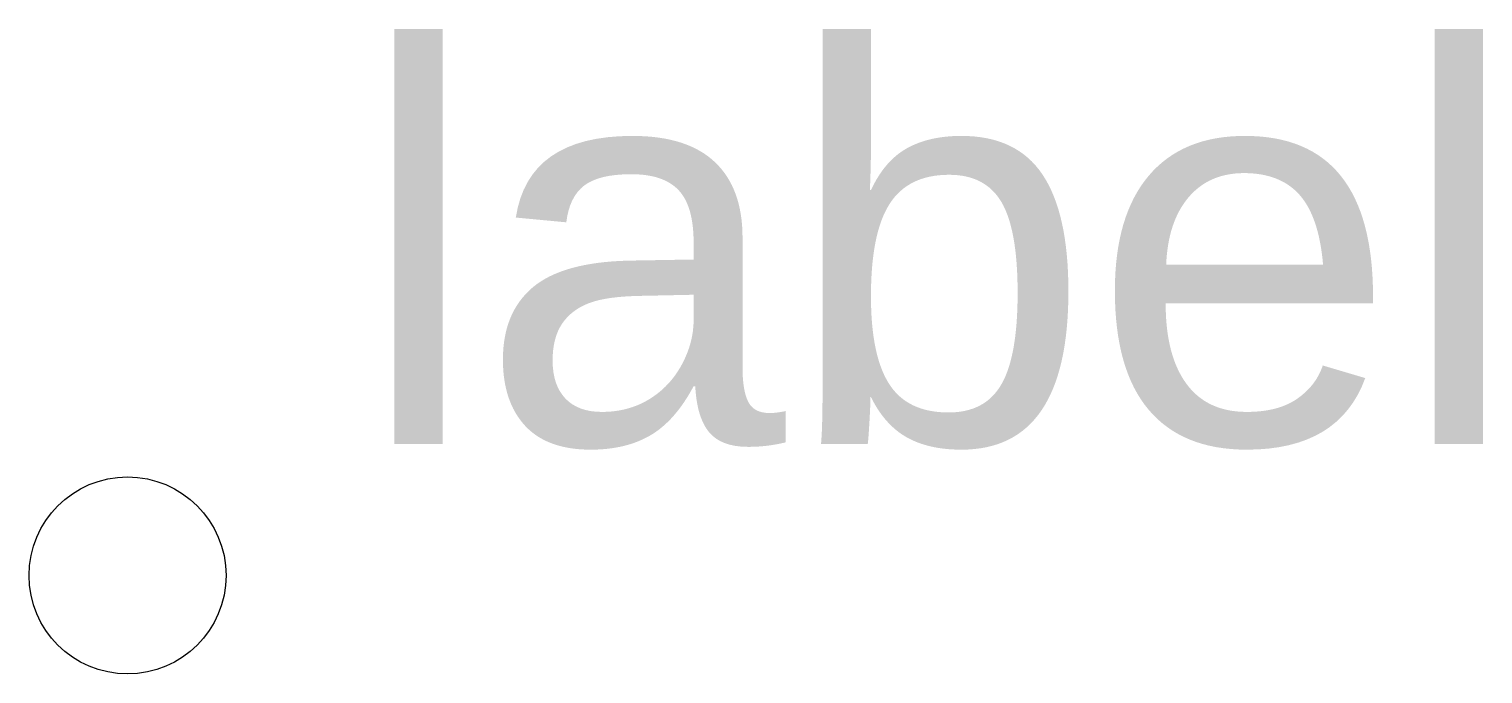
# Model space of a CAD drawing. Extents: x -3 to 41.3, y -3 to 16.6.
import ezdxf

# ---------------------------------------------------------------- set-up
doc = ezdxf.new("R2010")
doc.units = 0
doc.layers.get('0').update_dxf_attribs({"lineweight": 25, "true_color": 0xffffff})
doc.layers.add('QML Labels', color=178, linetype='Continuous', lineweight=25, true_color=0x000000)
doc.styles.add('textstyle23', font='')
doc.styles.get('textstyle23').set_extended_font_data('Arial')

msp = doc.modelspace()

# ---------------------------------------------------------------- linework, layer by layer
at = {"color": 0, "linetype": 'ByBlock', "lineweight": -2}
msp.add_circle((0, 0), 3, dxfattribs=at)

# ---------------------------------------------------------------- texts
at = {"layer": 'QML Labels', "color": 0, "linetype": 'ByBlock', "lineweight": -2, "style": 'textstyle23'}
msp.add_attdef('label', (7, 4), 'POINT', height=12, dxfattribs=at)

doc.saveas('drawing.dxf')
